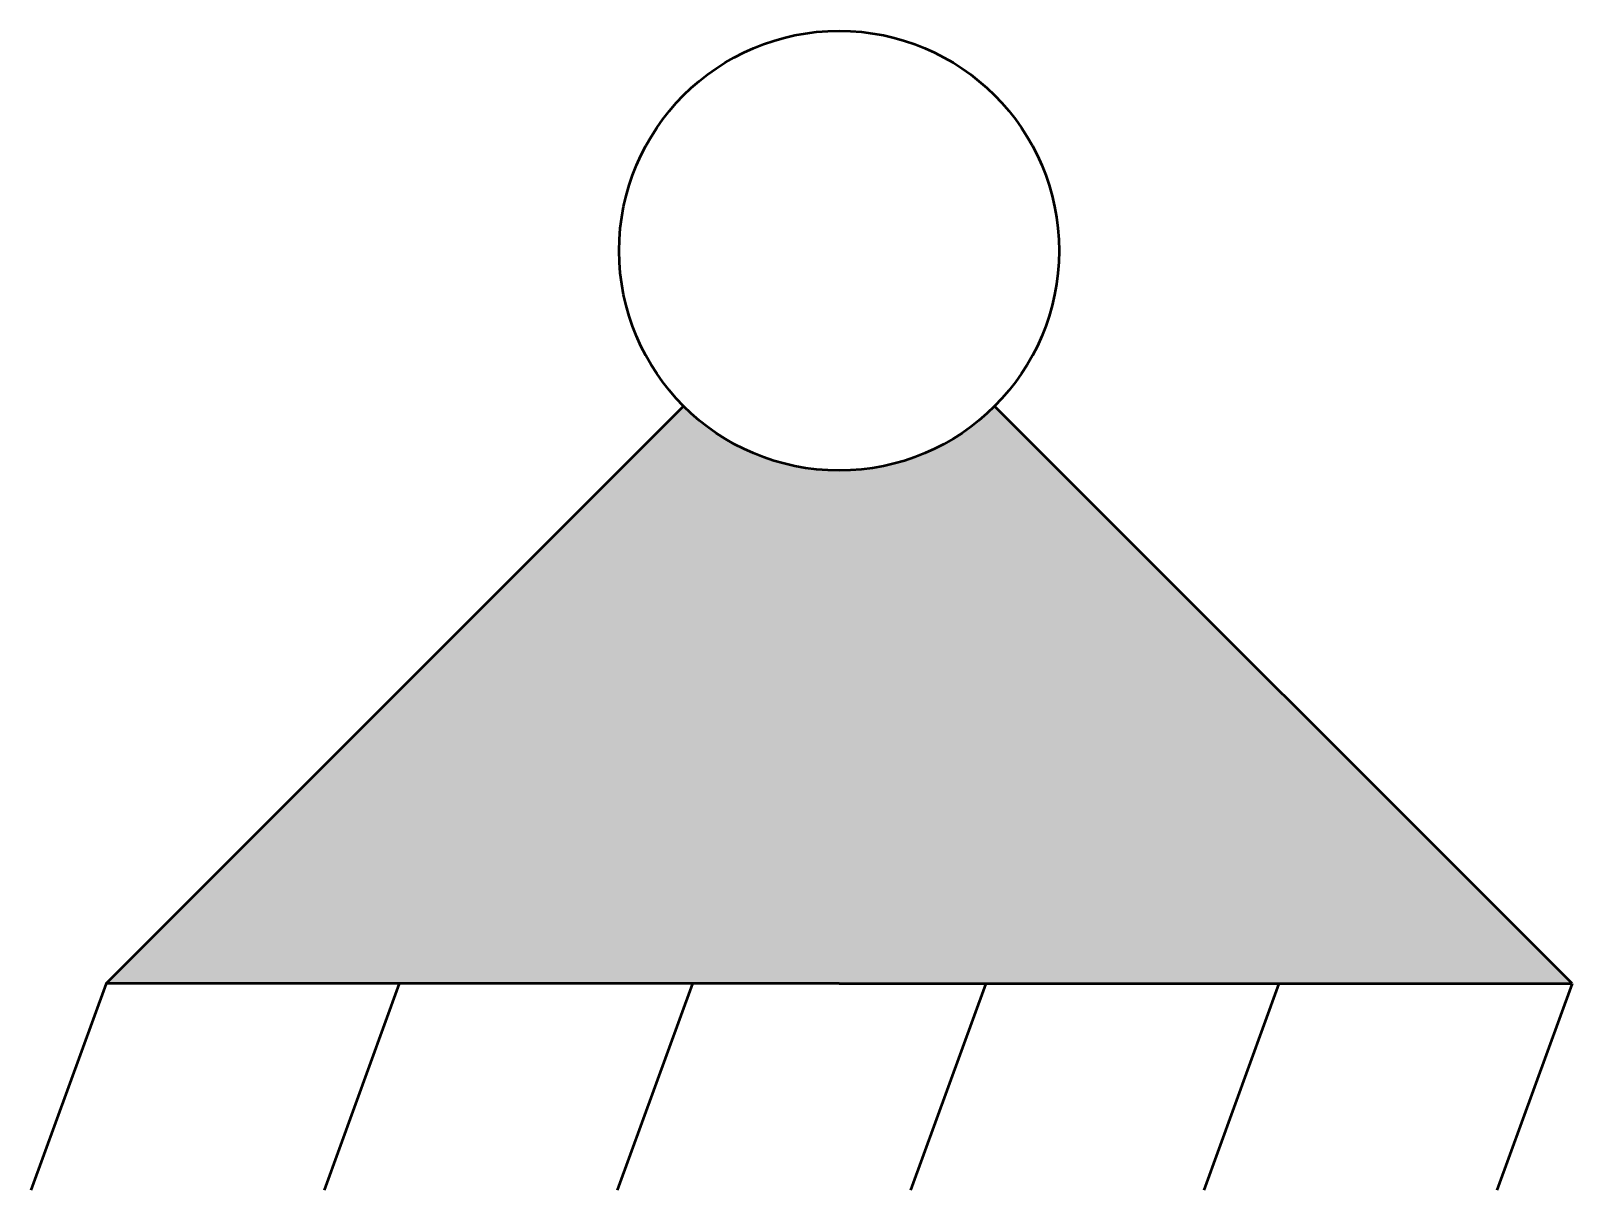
# Model space of a CAD drawing. Header units: millimetres. Extents: x -11 to 10, y -12.8 to 3.
import ezdxf

# ---------------------------------------------------------------- set-up
doc = ezdxf.new("R2010")
doc.units = ezdxf.units.MM
doc.layers.add('AM_0', color=7, linetype='Continuous', lineweight=50)

msp = doc.modelspace()

# ---------------------------------------------------------------- hatches: boundary and pattern name
at = {"layer": 'AM_0'}
h = msp.add_hatch(color=256, dxfattribs=at)
h.dxf.hatch_style = 1
h.paths.add_polyline_path([(0, -10), (10, -10), (2.121, -2.121, -0.414214), (-2.121, -2.121), (-10, -10)])

# ---------------------------------------------------------------- linework, layer by layer
for p, q in [((-10, -10), (-2.121, -2.121)), ((10, -10), (2.121, -2.121)), ((-10, -10), (-11.026, -12.819)), ((0, -10), (-10, -10)), ((-6, -10), (-7.026, -12.819)), ((-2, -10), (-3.026, -12.819)), ((0, -10), (10, -10)), ((2, -10), (0.974, -12.819)), ((6, -10), (4.974, -12.819)), ((10, -10), (8.974, -12.819))]:
    msp.add_line(p, q, dxfattribs=at)
msp.add_circle((0, 0), 3, dxfattribs=at)

doc.saveas('drawing.dxf')
